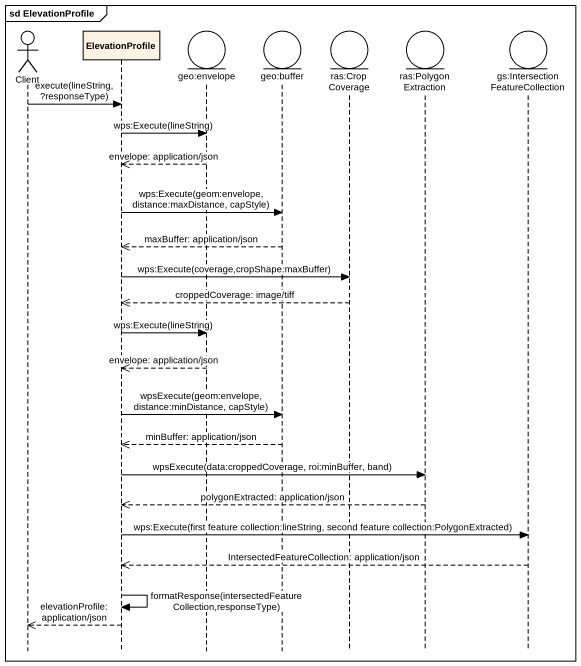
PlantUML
@startuml
mainframe sd ElevationProfile
hide footbox
actor Client
participant ElevationProfile
entity "geo:envelope" as geo_envelope
entity "geo:buffer" as geo_buffer
entity "ras:CropCoverage" as ras_CropCoverage
entity "ras:PolygonExtraction" as ras_PolygonExtraction
entity "gs:IntersectionFeatureCollection" as gs_IntersectionFeatureCollec

Client -> ElevationProfile : execute(lineString, ?responseType)
ElevationProfile -> geo_envelope : wps:Execute(lineString)
geo_envelope -->> ElevationProfile : envelope: application/json
ElevationProfile -> geo_buffer : wps:Execute(geom:envelope, distance:maxDistance, capStyle)
geo_buffer -->> ElevationProfile : maxBuffer: application/json
ElevationProfile -> ras_CropCoverage : wps:Execute(coverage,cropShape:maxBuffer)
ras_CropCoverage -->> ElevationProfile : croppedCoverage: image/tiff
ElevationProfile -> geo_envelope : wps:Execute(lineString)
geo_envelope -->> ElevationProfile : envelope: application/json
ElevationProfile -> geo_buffer : wpsExecute(geom:envelope, distance:minDistance, capStyle)
geo_buffer -->> ElevationProfile : minBuffer: application/json
ElevationProfile -> ras_PolygonExtraction : wpsExecute(data:croppedCoverage, roi:minBuffer, band)
ras_PolygonExtraction -->> ElevationProfile : polygonExtracted: application/json
ElevationProfile -> gs_IntersectionFeatureCollec : wps:Execute(first feature collection:lineString, second feature collection:PolygonExtracted)
gs_IntersectionFeatureCollec -->> ElevationProfile : IntersectedFeatureCollection: application/json
ElevationProfile -> ElevationProfile : formatResponse(intersectedFeatureCollection,responseType)
ElevationProfile -->> Client : elevationProfile: application/json
@enduml
